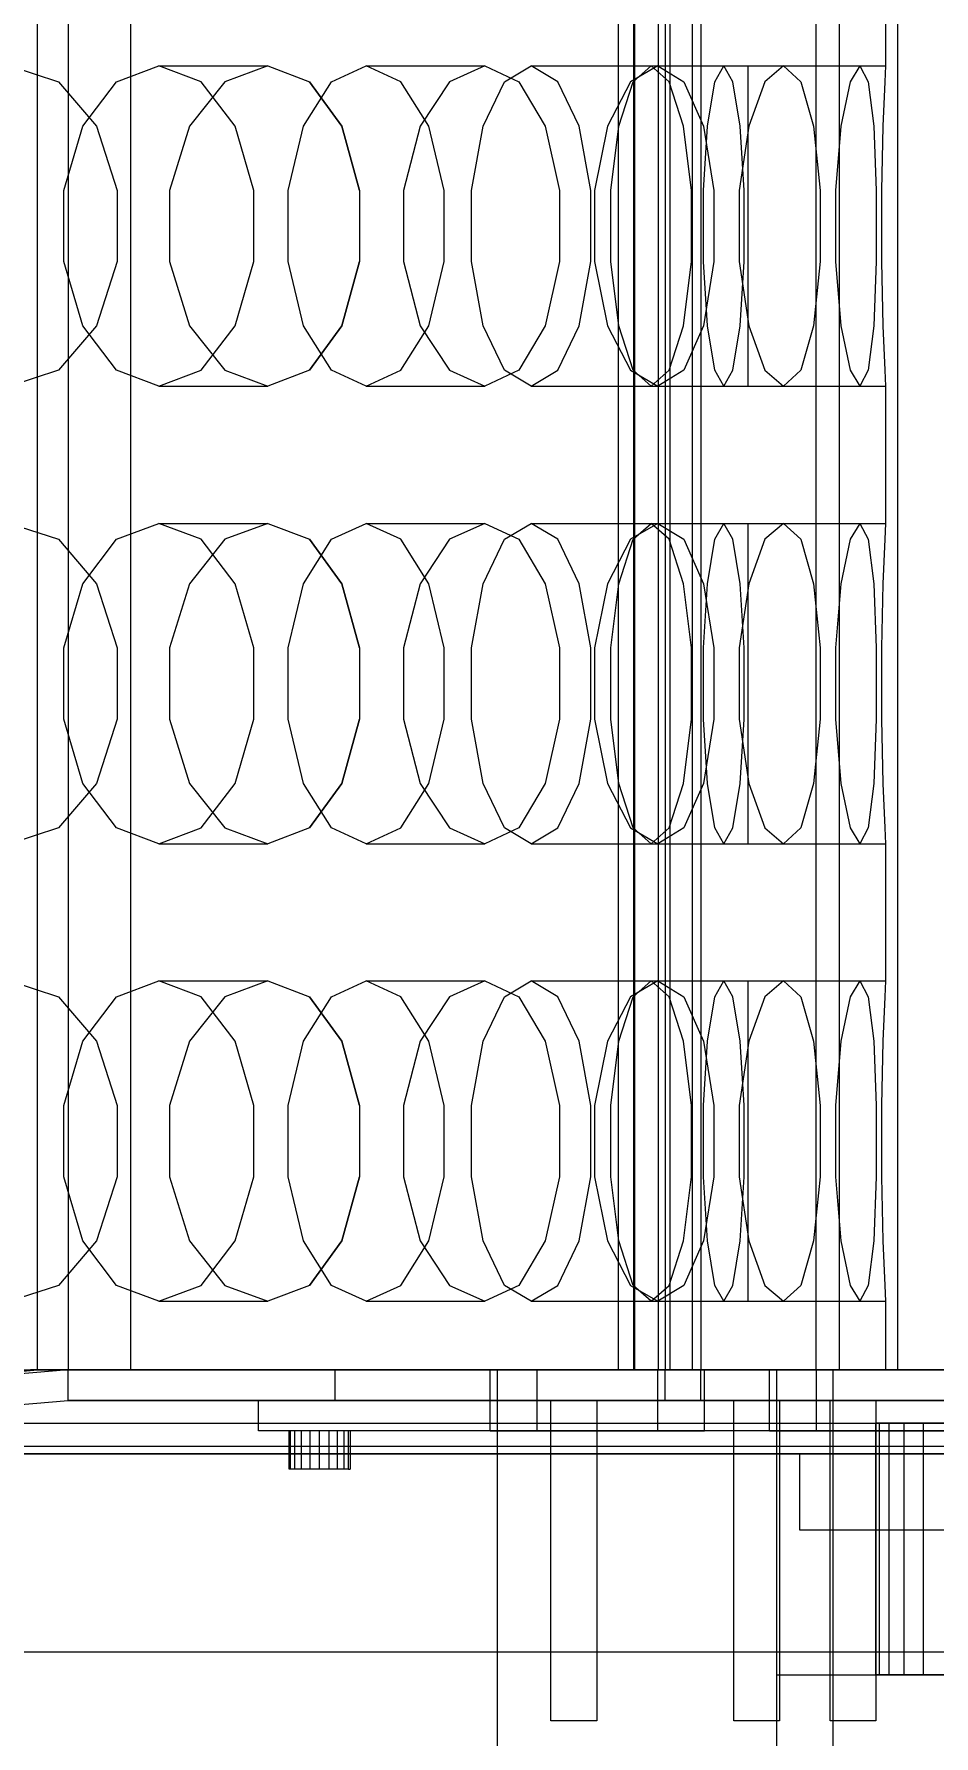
# Model space of a CAD drawing. Header units: millimetres. Extents: x -191664 to 191490, y -197311 to 10263.
# Drawn here: x 1055.5 to 1173.6, y -110438 to -110214.8 of the extents above; entities that cross this region are included whole.
import ezdxf

# ---------------------------------------------------------------- set-up
doc = ezdxf.new("R2010")
doc.units = ezdxf.units.MM
doc.layers.add('DET_briquetadora_superior', color=7, linetype='Continuous', lineweight=0)
doc.layers.add('R15_COTAS_TRANSPORTE_P', color=1, linetype='Continuous', lineweight=0)
doc.dimstyles.new('PLANTA_20', dxfattribs={"dimtxt": 50, "dimasz": 30, "dimexe": 30, "dimexo": 16, "dimgap": 20, "dimtad": 1, "dimtih": 1, "dimtoh": 1, "dimdec": 1, "dimzin": 0, "dimdsep": 46, "dimcen": 0.09, "dimadec": 0, "dimazin": 0, "dimtfac": 1, "dimtdec": 4, "dimtofl": 0, "dimtmove": 0, "dimatfit": 3, "dimfxl": 1, "dimtolj": 1, "dimtzin": 0, "dimarcsym": 0})

# ---------------------------------------------------------------- blocks, each defined once
blk = doc.blocks.new('*D131')
at = {"layer": 'Defpoints', "color": 0, "transparency": 16777216}
for p in [(1100, -183968.15), (1139.8, -184162.66), (1104.62, -184212), (1304.62, -184212), (1304.62, -184212)]:
    blk.add_point(p, dxfattribs=at)
at = {"layer": 'R15_COTAS_TRANSPORTE_P', "color": 0, "lineweight": -2, "transparency": 16777216}
blk.add_arc((1304.62, -184212), 172.05, 140.0034, 169.9966, dxfattribs=at)
at = {"layer": 'R15_COTAS_TRANSPORTE_P', "color": 0, "transparency": 16777216}
for points in [[(1169.28, -184097.88), (1176.35, -184104.95), (1194.03, -184080.2)], [(1140.17, -184182.55), (1130.2, -184181.68), (1132.57, -184212)]]:
    blk.add_solid(points, dxfattribs=at)
blk = doc.blocks.new('*D133')
at = {"layer": 'Defpoints', "color": 0, "transparency": 16777216}
for p in [(439.69, -194147.98), (217.89, -194406.09), (-500, -194490), (-500, -194490), (500, -194490)]:
    blk.add_point(p, dxfattribs=at)
at = {"layer": 'R15_COTAS_TRANSPORTE_P', "color": 0, "lineweight": -2, "transparency": 16777216}
blk.add_arc((-500, -194490), 722.77, 2.37834, 17.62166, dxfattribs=at)
at = {"layer": 'R15_COTAS_TRANSPORTE_P', "color": 0, "transparency": 16777216}
for points in [[(184.12, -194272.81), (193.59, -194269.58), (179.18, -194242.8)], [(227.15, -194459.9), (217.15, -194460.11), (222.77, -194490)]]:
    blk.add_solid(points, dxfattribs=at)

msp = doc.modelspace()

# ---------------------------------------------------------------- linework, layer by layer
at = {"layer": 'DET_briquetadora_superior', "color": 8, "true_color": 0x6f7d84}
for p, q in [((1056, -110390), (1056, -110030)), ((1060, -110030), (1060, -110390)), ((1139, -110390), (1139, -110030)), ((1143, -110030), (1143, -110390)), ((974, -110397), (1056, -110390)), ((1060, -110390), (978, -110397)), ((1056, -110390), (1060, -110390)), ((1056, -110390), (1139, -110390)), ((1290, -110390), (1060, -110390)), ((1060, -110394), (1060, -110390)), ((1060, -110390), (1095, -110390)), ((1143, -110390), (1060, -110390)), ((1095, -110390), (1095, -110394)), ((1095, -110390), (1255, -110390)), ((1139, -110390), (1143, -110390)), ((1207, -110390), (1143, -110390)), ((1143, -110394), (1143, -110390)), ((978, -110401), (1060, -110394)), ((1060, -110394), (1290, -110394)), ((1095, -110394), (1060, -110394)), ((1060, -110394), (1143, -110394)), ((1255, -110394), (1095, -110394)), ((1143, -110394), (1207, -110394)), ((978, -110397), (1372, -110397)), ((948, -110401), (1402, -110401)), ((1372, -110401), (978, -110401)), ((1402, -110427), (948, -110427))]:
    msp.add_line(p, q, dxfattribs=at)
at = {"layer": 'DET_briquetadora_superior', "color": 9, "true_color": 0xb9c3c2}
for p, q in [((1068.25, -110390), (1068.25, -110030)), ((1167.25, -110201), (1167.25, -110219)), ((1052.36, -110219), (1058.73, -110221.08)), ((1066.37, -110221.08), (1071.91, -110219)), ((1071.91, -110219), (1086.19, -110219)), ((1077.46, -110221.08), (1071.91, -110219)), ((1086.19, -110219), (1080.56, -110221.08)), ((1086.19, -110219), (1091.66, -110221.08)), ((1094.55, -110221.08), (1099.11, -110219)), ((1099.11, -110219), (1114.7, -110219)), ((1103.67, -110221.08), (1099.11, -110219)), ((1114.7, -110219), (1110.05, -110221.08)), ((1114.7, -110219), (1119.16, -110221.08)), ((1117.28, -110221.08), (1120.76, -110219)), ((1120.76, -110219), (1137.39, -110219)), ((1124.25, -110221.08), (1120.76, -110219)), ((1137.39, -110219), (1133.81, -110221.08)), ((1134.14, -110221.08), (1136.5, -110219)), ((1136.5, -110219), (1153.88, -110219)), ((1138.86, -110221.08), (1136.5, -110219)), ((1137.39, -110219), (1140.78, -110221.08)), ((1144.86, -110221.08), (1146.05, -110219)), ((1146.05, -110219), (1163.89, -110219)), ((1147.24, -110221.08), (1146.05, -110219)), ((1149.25, -110219), (1167.25, -110219)), ((1149.25, -110221.08), (1149.25, -110219)), ((1153.88, -110219), (1151.42, -110221.08)), ((1153.88, -110219), (1156.14, -110221.08)), ((1163.89, -110219), (1162.6, -110221.08)), ((1163.89, -110219), (1164.98, -110221.08)), ((1167.25, -110219), (1167.14, -110221.08)), ((1058.73, -110221.08), (1063.73, -110226.91)), ((1061.92, -110226.91), (1066.37, -110221.08)), ((1080.56, -110221.08), (1075.93, -110226.91)), ((1081.91, -110226.91), (1077.46, -110221.08)), ((1090.9, -110226.91), (1094.55, -110221.08)), ((1091.66, -110221.08), (1095.92, -110226.91)), ((1095.91, -110226.91), (1091.66, -110221.08)), ((1107.32, -110226.91), (1103.67, -110221.08)), ((1110.05, -110221.08), (1106.19, -110226.91)), ((1114.48, -110226.91), (1117.28, -110221.08)), ((1119.16, -110221.08), (1122.61, -110226.91)), ((1127.04, -110226.91), (1124.25, -110221.08)), ((1133.81, -110221.08), (1130.79, -110226.91)), ((1132.25, -110226.91), (1134.14, -110221.08)), ((1140.75, -110226.91), (1138.86, -110221.08)), ((1140.78, -110221.08), (1143.36, -110226.91)), ((1143.91, -110226.91), (1144.86, -110221.08)), ((1148.19, -110226.91), (1147.24, -110221.08)), ((1149.25, -110226.91), (1149.25, -110221.08)), ((1151.42, -110221.08), (1149.3, -110226.91)), ((1156.14, -110221.08), (1157.8, -110226.91)), ((1162.6, -110221.08), (1161.41, -110226.91)), ((1164.98, -110221.08), (1165.7, -110226.91)), ((1167.14, -110221.08), (1166.91, -110226.91)), ((1059.45, -110235.33), (1061.92, -110226.91)), ((1063.73, -110226.91), (1066.46, -110235.33)), ((1075.93, -110226.91), (1073.31, -110235.33)), ((1084.38, -110235.33), (1081.91, -110226.91)), ((1088.87, -110235.33), (1090.9, -110226.91)), ((1098.23, -110235.33), (1095.91, -110226.91)), ((1095.92, -110226.91), (1098.23, -110235.33)), ((1106.19, -110226.91), (1104, -110235.33)), ((1109.35, -110235.33), (1107.32, -110226.91)), ((1112.93, -110235.33), (1114.48, -110226.91)), ((1122.61, -110226.91), (1124.47, -110235.33)), ((1128.6, -110235.33), (1127.04, -110226.91)), ((1130.79, -110226.91), (1129.06, -110235.33)), ((1131.2, -110235.33), (1132.25, -110226.91)), ((1141.8, -110235.33), (1140.75, -110226.91)), ((1143.36, -110226.91), (1144.73, -110235.33)), ((1143.38, -110235.33), (1143.91, -110226.91)), ((1149.3, -110226.91), (1148.07, -110235.33)), ((1148.72, -110235.33), (1148.19, -110226.91)), ((1149.25, -110235.33), (1149.25, -110226.91)), ((1157.8, -110226.91), (1158.67, -110235.33)), ((1161.41, -110226.91), (1160.69, -110235.33)), ((1165.7, -110226.91), (1166.04, -110235.33)), ((1166.91, -110226.91), (1166.72, -110235.33)), ((1059.45, -110244.67), (1059.45, -110235.33)), ((1066.46, -110235.33), (1066.46, -110244.67)), ((1073.31, -110235.33), (1073.31, -110244.67)), ((1084.38, -110244.67), (1084.38, -110235.33)), ((1088.87, -110244.67), (1088.87, -110235.33)), ((1098.23, -110235.33), (1098.23, -110244.67)), ((1104, -110235.33), (1104, -110244.67)), ((1109.35, -110244.67), (1109.35, -110235.33)), ((1112.93, -110244.67), (1112.93, -110235.33)), ((1124.47, -110235.33), (1124.47, -110244.67)), ((1128.6, -110244.67), (1128.6, -110235.33)), ((1129.06, -110235.33), (1129.06, -110244.67)), ((1131.2, -110244.67), (1131.2, -110235.33)), ((1141.8, -110244.67), (1141.8, -110235.33)), ((1143.38, -110244.67), (1143.38, -110235.33)), ((1144.73, -110235.33), (1144.73, -110244.67)), ((1148.07, -110235.33), (1148.07, -110244.67)), ((1148.72, -110244.67), (1148.72, -110235.33)), ((1149.25, -110244.67), (1149.25, -110235.33)), ((1158.67, -110235.33), (1158.67, -110244.67)), ((1160.69, -110235.33), (1160.69, -110244.67)), ((1166.04, -110235.33), (1166.04, -110244.67)), ((1166.72, -110235.33), (1166.72, -110244.67)), ((1061.92, -110253.09), (1059.45, -110244.67)), ((1066.46, -110244.67), (1063.73, -110253.09)), ((1073.31, -110244.67), (1075.93, -110253.09)), ((1081.91, -110253.09), (1084.38, -110244.67)), ((1090.9, -110253.09), (1088.87, -110244.67)), ((1095.91, -110253.09), (1098.23, -110244.67)), ((1098.23, -110244.67), (1095.92, -110253.09)), ((1104, -110244.67), (1106.19, -110253.09)), ((1107.32, -110253.09), (1109.35, -110244.67)), ((1114.48, -110253.09), (1112.93, -110244.67)), ((1124.47, -110244.67), (1122.61, -110253.09)), ((1127.04, -110253.09), (1128.6, -110244.67)), ((1129.06, -110244.67), (1130.79, -110253.09)), ((1132.25, -110253.09), (1131.2, -110244.67)), ((1140.75, -110253.09), (1141.8, -110244.67)), ((1144.73, -110244.67), (1143.36, -110253.09)), ((1143.91, -110253.09), (1143.38, -110244.67)), ((1148.07, -110244.67), (1149.3, -110253.09)), ((1148.19, -110253.09), (1148.72, -110244.67)), ((1149.25, -110253.09), (1149.25, -110244.67)), ((1158.67, -110244.67), (1157.8, -110253.09)), ((1160.69, -110244.67), (1161.41, -110253.09)), ((1166.04, -110244.67), (1165.7, -110253.09)), ((1166.72, -110244.67), (1166.91, -110253.09)), ((1063.73, -110253.09), (1058.73, -110258.92)), ((1066.37, -110258.92), (1061.92, -110253.09)), ((1075.93, -110253.09), (1080.56, -110258.92)), ((1077.46, -110258.92), (1081.91, -110253.09)), ((1094.55, -110258.92), (1090.9, -110253.09)), ((1095.92, -110253.09), (1091.66, -110258.92)), ((1091.66, -110258.92), (1095.91, -110253.09)), ((1103.67, -110258.92), (1107.32, -110253.09)), ((1106.19, -110253.09), (1110.05, -110258.92)), ((1117.28, -110258.92), (1114.48, -110253.09)), ((1122.61, -110253.09), (1119.16, -110258.92)), ((1124.25, -110258.92), (1127.04, -110253.09)), ((1130.79, -110253.09), (1133.81, -110258.92)), ((1134.14, -110258.92), (1132.25, -110253.09)), ((1138.86, -110258.92), (1140.75, -110253.09)), ((1143.36, -110253.09), (1140.78, -110258.92)), ((1144.86, -110258.92), (1143.91, -110253.09)), ((1147.24, -110258.92), (1148.19, -110253.09)), ((1149.25, -110258.92), (1149.25, -110253.09)), ((1149.3, -110253.09), (1151.42, -110258.92)), ((1157.8, -110253.09), (1156.14, -110258.92)), ((1161.41, -110253.09), (1162.6, -110258.92)), ((1165.7, -110253.09), (1164.98, -110258.92)), ((1166.91, -110253.09), (1167.14, -110258.92)), ((1058.73, -110258.92), (1052.36, -110261)), ((1071.91, -110261), (1066.37, -110258.92)), ((1071.91, -110261), (1077.46, -110258.92)), ((1080.56, -110258.92), (1086.19, -110261)), ((1091.66, -110258.92), (1086.19, -110261)), ((1099.11, -110261), (1094.55, -110258.92)), ((1099.11, -110261), (1103.67, -110258.92)), ((1110.05, -110258.92), (1114.7, -110261)), ((1119.16, -110258.92), (1114.7, -110261)), ((1120.76, -110261), (1117.28, -110258.92)), ((1120.76, -110261), (1124.25, -110258.92)), ((1133.81, -110258.92), (1137.39, -110261)), ((1136.5, -110261), (1134.14, -110258.92)), ((1136.5, -110261), (1138.86, -110258.92)), ((1140.78, -110258.92), (1137.39, -110261)), ((1146.05, -110261), (1144.86, -110258.92)), ((1146.05, -110261), (1147.24, -110258.92)), ((1149.25, -110261), (1149.25, -110258.92)), ((1151.42, -110258.92), (1153.88, -110261)), ((1156.14, -110258.92), (1153.88, -110261)), ((1162.6, -110258.92), (1163.89, -110261)), ((1164.98, -110258.92), (1163.89, -110261)), ((1167.14, -110258.92), (1167.25, -110261)), ((1071.91, -110261), (1086.19, -110261)), ((1099.11, -110261), (1114.7, -110261)), ((1120.76, -110261), (1137.39, -110261)), ((1136.5, -110261), (1153.88, -110261)), ((1146.05, -110261), (1163.89, -110261)), ((1149.25, -110261), (1167.25, -110261)), ((1167.25, -110261), (1167.25, -110279)), ((1052.36, -110279), (1058.73, -110281.08)), ((1066.37, -110281.08), (1071.91, -110279)), ((1071.91, -110279), (1086.19, -110279)), ((1077.46, -110281.08), (1071.91, -110279)), ((1086.19, -110279), (1080.56, -110281.08)), ((1086.19, -110279), (1091.66, -110281.08)), ((1094.55, -110281.08), (1099.11, -110279)), ((1099.11, -110279), (1114.7, -110279)), ((1103.67, -110281.08), (1099.11, -110279)), ((1114.7, -110279), (1110.05, -110281.08)), ((1114.7, -110279), (1119.16, -110281.08)), ((1117.28, -110281.08), (1120.76, -110279)), ((1120.76, -110279), (1137.39, -110279)), ((1124.25, -110281.08), (1120.76, -110279)), ((1137.39, -110279), (1133.81, -110281.08)), ((1134.14, -110281.08), (1136.5, -110279)), ((1136.5, -110279), (1153.88, -110279)), ((1138.86, -110281.08), (1136.5, -110279)), ((1137.39, -110279), (1140.78, -110281.08)), ((1144.86, -110281.08), (1146.05, -110279)), ((1146.05, -110279), (1163.89, -110279)), ((1147.24, -110281.08), (1146.05, -110279)), ((1149.25, -110279), (1167.25, -110279)), ((1149.25, -110281.08), (1149.25, -110279)), ((1153.88, -110279), (1151.42, -110281.08)), ((1153.88, -110279), (1156.14, -110281.08)), ((1163.89, -110279), (1162.6, -110281.08)), ((1163.89, -110279), (1164.98, -110281.08)), ((1167.25, -110279), (1167.14, -110281.08)), ((1058.73, -110281.08), (1063.73, -110286.91)), ((1061.92, -110286.91), (1066.37, -110281.08)), ((1080.56, -110281.08), (1075.93, -110286.91)), ((1081.91, -110286.91), (1077.46, -110281.08)), ((1090.9, -110286.91), (1094.55, -110281.08)), ((1091.66, -110281.08), (1095.92, -110286.91)), ((1095.91, -110286.91), (1091.66, -110281.08)), ((1107.32, -110286.91), (1103.67, -110281.08)), ((1110.05, -110281.08), (1106.19, -110286.91)), ((1114.48, -110286.91), (1117.28, -110281.08)), ((1119.16, -110281.08), (1122.61, -110286.91)), ((1127.04, -110286.91), (1124.25, -110281.08)), ((1133.81, -110281.08), (1130.79, -110286.91)), ((1132.25, -110286.91), (1134.14, -110281.08)), ((1140.75, -110286.91), (1138.86, -110281.08)), ((1140.78, -110281.08), (1143.36, -110286.91)), ((1143.91, -110286.91), (1144.86, -110281.08)), ((1148.19, -110286.91), (1147.24, -110281.08)), ((1149.25, -110286.91), (1149.25, -110281.08)), ((1151.42, -110281.08), (1149.3, -110286.91)), ((1156.14, -110281.08), (1157.8, -110286.91)), ((1162.6, -110281.08), (1161.41, -110286.91)), ((1164.98, -110281.08), (1165.7, -110286.91)), ((1167.14, -110281.08), (1166.91, -110286.91)), ((1059.45, -110295.33), (1061.92, -110286.91)), ((1063.73, -110286.91), (1066.46, -110295.33)), ((1075.93, -110286.91), (1073.31, -110295.33)), ((1084.38, -110295.33), (1081.91, -110286.91)), ((1088.87, -110295.33), (1090.9, -110286.91)), ((1098.23, -110295.33), (1095.91, -110286.91)), ((1095.92, -110286.91), (1098.23, -110295.33)), ((1106.19, -110286.91), (1104, -110295.33)), ((1109.35, -110295.33), (1107.32, -110286.91)), ((1112.93, -110295.33), (1114.48, -110286.91)), ((1122.61, -110286.91), (1124.47, -110295.33)), ((1128.6, -110295.33), (1127.04, -110286.91)), ((1130.79, -110286.91), (1129.06, -110295.33)), ((1131.2, -110295.33), (1132.25, -110286.91)), ((1141.8, -110295.33), (1140.75, -110286.91)), ((1143.36, -110286.91), (1144.73, -110295.33)), ((1143.38, -110295.33), (1143.91, -110286.91)), ((1149.3, -110286.91), (1148.07, -110295.33)), ((1148.72, -110295.33), (1148.19, -110286.91)), ((1149.25, -110295.33), (1149.25, -110286.91)), ((1157.8, -110286.91), (1158.67, -110295.33)), ((1161.41, -110286.91), (1160.69, -110295.33)), ((1165.7, -110286.91), (1166.04, -110295.33)), ((1166.91, -110286.91), (1166.72, -110295.33)), ((1059.45, -110304.67), (1059.45, -110295.33)), ((1066.46, -110295.33), (1066.46, -110304.67)), ((1073.31, -110295.33), (1073.31, -110304.67)), ((1084.38, -110304.67), (1084.38, -110295.33)), ((1088.87, -110304.67), (1088.87, -110295.33)), ((1098.23, -110295.33), (1098.23, -110304.67)), ((1104, -110295.33), (1104, -110304.67)), ((1109.35, -110304.67), (1109.35, -110295.33)), ((1112.93, -110304.67), (1112.93, -110295.33)), ((1124.47, -110295.33), (1124.47, -110304.67)), ((1128.6, -110304.67), (1128.6, -110295.33)), ((1129.06, -110295.33), (1129.06, -110304.67)), ((1131.2, -110304.67), (1131.2, -110295.33)), ((1141.8, -110304.67), (1141.8, -110295.33)), ((1143.38, -110304.67), (1143.38, -110295.33)), ((1144.73, -110295.33), (1144.73, -110304.67)), ((1148.07, -110295.33), (1148.07, -110304.67)), ((1148.72, -110304.67), (1148.72, -110295.33)), ((1149.25, -110304.67), (1149.25, -110295.33)), ((1158.67, -110295.33), (1158.67, -110304.67)), ((1160.69, -110295.33), (1160.69, -110304.67)), ((1166.04, -110295.33), (1166.04, -110304.67)), ((1166.72, -110295.33), (1166.72, -110304.67)), ((1061.92, -110313.09), (1059.45, -110304.67)), ((1066.46, -110304.67), (1063.73, -110313.09)), ((1073.31, -110304.67), (1075.93, -110313.09)), ((1081.91, -110313.09), (1084.38, -110304.67)), ((1090.9, -110313.09), (1088.87, -110304.67)), ((1095.91, -110313.09), (1098.23, -110304.67)), ((1098.23, -110304.67), (1095.92, -110313.09)), ((1104, -110304.67), (1106.19, -110313.09)), ((1107.32, -110313.09), (1109.35, -110304.67)), ((1114.48, -110313.09), (1112.93, -110304.67)), ((1124.47, -110304.67), (1122.61, -110313.09)), ((1127.04, -110313.09), (1128.6, -110304.67)), ((1129.06, -110304.67), (1130.79, -110313.09)), ((1132.25, -110313.09), (1131.2, -110304.67)), ((1140.75, -110313.09), (1141.8, -110304.67)), ((1144.73, -110304.67), (1143.36, -110313.09)), ((1143.91, -110313.09), (1143.38, -110304.67)), ((1148.07, -110304.67), (1149.3, -110313.09)), ((1148.19, -110313.09), (1148.72, -110304.67)), ((1149.25, -110313.09), (1149.25, -110304.67)), ((1158.67, -110304.67), (1157.8, -110313.09)), ((1160.69, -110304.67), (1161.41, -110313.09)), ((1166.04, -110304.67), (1165.7, -110313.09)), ((1166.72, -110304.67), (1166.91, -110313.09)), ((1063.73, -110313.09), (1058.73, -110318.92)), ((1066.37, -110318.92), (1061.92, -110313.09)), ((1075.93, -110313.09), (1080.56, -110318.92)), ((1077.46, -110318.92), (1081.91, -110313.09)), ((1094.55, -110318.92), (1090.9, -110313.09)), ((1095.92, -110313.09), (1091.66, -110318.92)), ((1091.66, -110318.92), (1095.91, -110313.09)), ((1103.67, -110318.92), (1107.32, -110313.09)), ((1106.19, -110313.09), (1110.05, -110318.92)), ((1117.28, -110318.92), (1114.48, -110313.09)), ((1122.61, -110313.09), (1119.16, -110318.92)), ((1124.25, -110318.92), (1127.04, -110313.09)), ((1130.79, -110313.09), (1133.81, -110318.92)), ((1134.14, -110318.92), (1132.25, -110313.09)), ((1138.86, -110318.92), (1140.75, -110313.09)), ((1143.36, -110313.09), (1140.78, -110318.92)), ((1144.86, -110318.92), (1143.91, -110313.09)), ((1147.24, -110318.92), (1148.19, -110313.09)), ((1149.25, -110318.92), (1149.25, -110313.09)), ((1149.3, -110313.09), (1151.42, -110318.92)), ((1157.8, -110313.09), (1156.14, -110318.92)), ((1161.41, -110313.09), (1162.6, -110318.92)), ((1165.7, -110313.09), (1164.98, -110318.92)), ((1166.91, -110313.09), (1167.14, -110318.92)), ((1058.73, -110318.92), (1052.36, -110321)), ((1071.91, -110321), (1066.37, -110318.92)), ((1071.91, -110321), (1077.46, -110318.92)), ((1080.56, -110318.92), (1086.19, -110321)), ((1091.66, -110318.92), (1086.19, -110321)), ((1099.11, -110321), (1094.55, -110318.92)), ((1099.11, -110321), (1103.67, -110318.92)), ((1110.05, -110318.92), (1114.7, -110321)), ((1119.16, -110318.92), (1114.7, -110321)), ((1120.76, -110321), (1117.28, -110318.92)), ((1120.76, -110321), (1124.25, -110318.92)), ((1133.81, -110318.92), (1137.39, -110321)), ((1136.5, -110321), (1134.14, -110318.92)), ((1136.5, -110321), (1138.86, -110318.92)), ((1140.78, -110318.92), (1137.39, -110321)), ((1146.05, -110321), (1144.86, -110318.92)), ((1146.05, -110321), (1147.24, -110318.92)), ((1149.25, -110321), (1149.25, -110318.92)), ((1151.42, -110318.92), (1153.88, -110321)), ((1156.14, -110318.92), (1153.88, -110321)), ((1162.6, -110318.92), (1163.89, -110321)), ((1164.98, -110318.92), (1163.89, -110321)), ((1167.14, -110318.92), (1167.25, -110321)), ((1071.91, -110321), (1086.19, -110321)), ((1099.11, -110321), (1114.7, -110321)), ((1120.76, -110321), (1137.39, -110321)), ((1136.5, -110321), (1153.88, -110321)), ((1146.05, -110321), (1163.89, -110321)), ((1149.25, -110321), (1167.25, -110321)), ((1167.25, -110321), (1167.25, -110339)), ((1052.36, -110339), (1058.73, -110341.08)), ((1066.37, -110341.08), (1071.91, -110339)), ((1071.91, -110339), (1086.19, -110339)), ((1077.46, -110341.08), (1071.91, -110339)), ((1086.19, -110339), (1080.56, -110341.08)), ((1086.19, -110339), (1091.66, -110341.08)), ((1094.55, -110341.08), (1099.11, -110339)), ((1099.11, -110339), (1114.7, -110339)), ((1103.67, -110341.08), (1099.11, -110339)), ((1114.7, -110339), (1110.05, -110341.08)), ((1114.7, -110339), (1119.16, -110341.08)), ((1117.28, -110341.08), (1120.76, -110339)), ((1120.76, -110339), (1137.39, -110339)), ((1124.25, -110341.08), (1120.76, -110339)), ((1137.39, -110339), (1133.81, -110341.08)), ((1134.14, -110341.08), (1136.5, -110339)), ((1136.5, -110339), (1153.88, -110339)), ((1138.86, -110341.08), (1136.5, -110339)), ((1137.39, -110339), (1140.78, -110341.08)), ((1144.86, -110341.08), (1146.05, -110339)), ((1146.05, -110339), (1163.89, -110339)), ((1147.24, -110341.08), (1146.05, -110339)), ((1149.25, -110339), (1167.25, -110339)), ((1149.25, -110341.08), (1149.25, -110339)), ((1153.88, -110339), (1151.42, -110341.08)), ((1153.88, -110339), (1156.14, -110341.08)), ((1163.89, -110339), (1162.6, -110341.08)), ((1163.89, -110339), (1164.98, -110341.08)), ((1167.25, -110339), (1167.14, -110341.08)), ((1058.73, -110341.08), (1063.73, -110346.91)), ((1061.92, -110346.91), (1066.37, -110341.08)), ((1080.56, -110341.08), (1075.93, -110346.91)), ((1081.91, -110346.91), (1077.46, -110341.08)), ((1090.9, -110346.91), (1094.55, -110341.08)), ((1091.66, -110341.08), (1095.92, -110346.91)), ((1095.91, -110346.91), (1091.66, -110341.08)), ((1107.32, -110346.91), (1103.67, -110341.08)), ((1110.05, -110341.08), (1106.19, -110346.91)), ((1114.48, -110346.91), (1117.28, -110341.08)), ((1119.16, -110341.08), (1122.61, -110346.91)), ((1127.04, -110346.91), (1124.25, -110341.08)), ((1133.81, -110341.08), (1130.79, -110346.91)), ((1132.25, -110346.91), (1134.14, -110341.08)), ((1140.75, -110346.91), (1138.86, -110341.08)), ((1140.78, -110341.08), (1143.36, -110346.91)), ((1143.91, -110346.91), (1144.86, -110341.08)), ((1148.19, -110346.91), (1147.24, -110341.08)), ((1149.25, -110346.91), (1149.25, -110341.08)), ((1151.42, -110341.08), (1149.3, -110346.91)), ((1156.14, -110341.08), (1157.8, -110346.91)), ((1162.6, -110341.08), (1161.41, -110346.91)), ((1164.98, -110341.08), (1165.7, -110346.91)), ((1167.14, -110341.08), (1166.91, -110346.91)), ((1059.45, -110355.33), (1061.92, -110346.91)), ((1063.73, -110346.91), (1066.46, -110355.33)), ((1075.93, -110346.91), (1073.31, -110355.33)), ((1084.38, -110355.33), (1081.91, -110346.91)), ((1088.87, -110355.33), (1090.9, -110346.91)), ((1098.23, -110355.33), (1095.91, -110346.91)), ((1095.92, -110346.91), (1098.23, -110355.33)), ((1106.19, -110346.91), (1104, -110355.33)), ((1109.35, -110355.33), (1107.32, -110346.91)), ((1112.93, -110355.33), (1114.48, -110346.91)), ((1122.61, -110346.91), (1124.47, -110355.33)), ((1128.6, -110355.33), (1127.04, -110346.91)), ((1130.79, -110346.91), (1129.06, -110355.33)), ((1131.2, -110355.33), (1132.25, -110346.91)), ((1141.8, -110355.33), (1140.75, -110346.91)), ((1143.36, -110346.91), (1144.73, -110355.33)), ((1143.38, -110355.33), (1143.91, -110346.91)), ((1149.3, -110346.91), (1148.07, -110355.33)), ((1148.72, -110355.33), (1148.19, -110346.91)), ((1149.25, -110355.33), (1149.25, -110346.91)), ((1157.8, -110346.91), (1158.67, -110355.33)), ((1161.41, -110346.91), (1160.69, -110355.33)), ((1165.7, -110346.91), (1166.04, -110355.33)), ((1166.91, -110346.91), (1166.72, -110355.33)), ((1059.45, -110364.67), (1059.45, -110355.33)), ((1066.46, -110355.33), (1066.46, -110364.67)), ((1073.31, -110355.33), (1073.31, -110364.67)), ((1084.38, -110364.67), (1084.38, -110355.33)), ((1088.87, -110364.67), (1088.87, -110355.33)), ((1098.23, -110355.33), (1098.23, -110364.67)), ((1104, -110355.33), (1104, -110364.67)), ((1109.35, -110364.67), (1109.35, -110355.33)), ((1112.93, -110364.67), (1112.93, -110355.33)), ((1124.47, -110355.33), (1124.47, -110364.67)), ((1128.6, -110364.67), (1128.6, -110355.33)), ((1129.06, -110355.33), (1129.06, -110364.67)), ((1131.2, -110364.67), (1131.2, -110355.33)), ((1141.8, -110364.67), (1141.8, -110355.33)), ((1143.38, -110364.67), (1143.38, -110355.33)), ((1144.73, -110355.33), (1144.73, -110364.67)), ((1148.07, -110355.33), (1148.07, -110364.67)), ((1148.72, -110364.67), (1148.72, -110355.33)), ((1149.25, -110364.67), (1149.25, -110355.33)), ((1158.67, -110355.33), (1158.67, -110364.67)), ((1160.69, -110355.33), (1160.69, -110364.67)), ((1166.04, -110355.33), (1166.04, -110364.67)), ((1166.72, -110355.33), (1166.72, -110364.67)), ((1061.92, -110373.09), (1059.45, -110364.67)), ((1066.46, -110364.67), (1063.73, -110373.09)), ((1073.31, -110364.67), (1075.93, -110373.09)), ((1081.91, -110373.09), (1084.38, -110364.67)), ((1090.9, -110373.09), (1088.87, -110364.67)), ((1095.91, -110373.09), (1098.23, -110364.67)), ((1098.23, -110364.67), (1095.92, -110373.09)), ((1104, -110364.67), (1106.19, -110373.09)), ((1107.32, -110373.09), (1109.35, -110364.67)), ((1114.48, -110373.09), (1112.93, -110364.67)), ((1124.47, -110364.67), (1122.61, -110373.09)), ((1127.04, -110373.09), (1128.6, -110364.67)), ((1129.06, -110364.67), (1130.79, -110373.09)), ((1132.25, -110373.09), (1131.2, -110364.67)), ((1140.75, -110373.09), (1141.8, -110364.67)), ((1144.73, -110364.67), (1143.36, -110373.09)), ((1143.91, -110373.09), (1143.38, -110364.67)), ((1148.07, -110364.67), (1149.3, -110373.09)), ((1148.19, -110373.09), (1148.72, -110364.67)), ((1149.25, -110373.09), (1149.25, -110364.67)), ((1158.67, -110364.67), (1157.8, -110373.09)), ((1160.69, -110364.67), (1161.41, -110373.09)), ((1166.04, -110364.67), (1165.7, -110373.09)), ((1166.72, -110364.67), (1166.91, -110373.09)), ((1063.73, -110373.09), (1058.73, -110378.92)), ((1066.37, -110378.92), (1061.92, -110373.09)), ((1075.93, -110373.09), (1080.56, -110378.92)), ((1077.46, -110378.92), (1081.91, -110373.09)), ((1094.55, -110378.92), (1090.9, -110373.09)), ((1095.92, -110373.09), (1091.66, -110378.92)), ((1091.66, -110378.92), (1095.91, -110373.09)), ((1103.67, -110378.92), (1107.32, -110373.09)), ((1106.19, -110373.09), (1110.05, -110378.92)), ((1117.28, -110378.92), (1114.48, -110373.09)), ((1122.61, -110373.09), (1119.16, -110378.92)), ((1124.25, -110378.92), (1127.04, -110373.09)), ((1130.79, -110373.09), (1133.81, -110378.92)), ((1134.14, -110378.92), (1132.25, -110373.09)), ((1138.86, -110378.92), (1140.75, -110373.09)), ((1143.36, -110373.09), (1140.78, -110378.92)), ((1144.86, -110378.92), (1143.91, -110373.09)), ((1147.24, -110378.92), (1148.19, -110373.09)), ((1149.25, -110378.92), (1149.25, -110373.09)), ((1149.3, -110373.09), (1151.42, -110378.92)), ((1157.8, -110373.09), (1156.14, -110378.92)), ((1161.41, -110373.09), (1162.6, -110378.92)), ((1165.7, -110373.09), (1164.98, -110378.92)), ((1166.91, -110373.09), (1167.14, -110378.92)), ((1058.73, -110378.92), (1052.36, -110381)), ((1071.91, -110381), (1066.37, -110378.92)), ((1071.91, -110381), (1077.46, -110378.92)), ((1080.56, -110378.92), (1086.19, -110381)), ((1091.66, -110378.92), (1086.19, -110381)), ((1099.11, -110381), (1094.55, -110378.92)), ((1099.11, -110381), (1103.67, -110378.92)), ((1110.05, -110378.92), (1114.7, -110381)), ((1119.16, -110378.92), (1114.7, -110381)), ((1120.76, -110381), (1117.28, -110378.92)), ((1120.76, -110381), (1124.25, -110378.92)), ((1133.81, -110378.92), (1137.39, -110381)), ((1136.5, -110381), (1134.14, -110378.92)), ((1136.5, -110381), (1138.86, -110378.92)), ((1140.78, -110378.92), (1137.39, -110381)), ((1146.05, -110381), (1144.86, -110378.92)), ((1146.05, -110381), (1147.24, -110378.92)), ((1149.25, -110381), (1149.25, -110378.92)), ((1151.42, -110378.92), (1153.88, -110381)), ((1156.14, -110378.92), (1153.88, -110381)), ((1162.6, -110378.92), (1163.89, -110381)), ((1164.98, -110378.92), (1163.89, -110381)), ((1167.14, -110378.92), (1167.25, -110381)), ((1071.91, -110381), (1086.19, -110381)), ((1099.11, -110381), (1114.7, -110381)), ((1120.76, -110381), (1137.39, -110381)), ((1136.5, -110381), (1153.88, -110381)), ((1146.05, -110381), (1163.89, -110381)), ((1149.25, -110381), (1167.25, -110381)), ((1167.25, -110381), (1167.25, -110390)), ((1045.25, -110390), (1059.3, -110390)), ((1064.82, -110390), (1055.07, -110390)), ((1059.3, -110390), (1072.62, -110390)), ((1068.25, -110390), (1064.82, -110390)), ((1072.62, -110390), (1085.18, -110390)), ((1085.18, -110390), (1096.94, -110390)), ((1096.94, -110390), (1107.88, -110390)), ((1107.88, -110390), (1117.96, -110390)), ((1117.96, -110390), (1127.16, -110390)), ((1127.16, -110390), (1135.46, -110390)), ((1135.46, -110390), (1142.83, -110390)), ((1142.83, -110390), (1149.26, -110390)), ((1149.26, -110390), (1154.73, -110390)), ((1154.73, -110390), (1159.22, -110390)), ((1159.22, -110390), (1162.73, -110390)), ((1162.73, -110390), (1165.24, -110390)), ((1165.24, -110390), (1166.75, -110390)), ((1166.75, -110390), (1167.25, -110390))]:
    msp.add_line(p, q, dxfattribs=at)
at = {"layer": 'DET_briquetadora_superior', "color": 254, "true_color": 0xd5dbd6}
for p, q in [((1132.23, -110390), (1132.23, -110030)), ((1138.36, -110030), (1138.36, -110390)), ((1168.87, -110390), (1168.87, -110030)), ((1168.87, -110390), (1132.23, -110390)), ((1138.36, -110390), (1132.23, -110390)), ((1138.36, -110390), (1175, -110390)), ((1373.49, -110390), (1168.87, -110390)), ((1175, -110390), (1168.87, -110390))]:
    msp.add_line(p, q, dxfattribs=at)
at = {"layer": 'DET_briquetadora_superior', "color": 250, "true_color": 0x30373b}
for p, q in [((1134.21, -110390), (1134.21, -110030)), ((1141.87, -110030), (1141.87, -110390)), ((1161.21, -110390), (1161.21, -110030)), ((1161.21, -110390), (1134.21, -110390)), ((1141.87, -110390), (1134.21, -110390)), ((1141.87, -110390), (1168.87, -110390)), ((1356.18, -110390), (1161.21, -110390)), ((1168.87, -110390), (1161.21, -110390)), ((1168.87, -110390), (1363.85, -110390))]:
    msp.add_line(p, q, dxfattribs=at)
at = {"layer": 'DET_briquetadora_superior', "color": 252, "true_color": 0x77858c}
for p, q in [((1134.36, -110390), (1134.36, -110030)), ((1137.42, -110030), (1137.42, -110390)), ((1158.15, -110390), (1158.15, -110030)), ((1158.15, -110390), (1134.36, -110390)), ((1137.42, -110390), (1134.36, -110390)), ((1137.42, -110390), (1161.21, -110390)), ((1348.62, -110390), (1158.15, -110390)), ((1161.21, -110390), (1158.15, -110390)), ((1161.21, -110390), (1351.69, -110390))]:
    msp.add_line(p, q, dxfattribs=at)
at = {"layer": 'DET_briquetadora_superior', "color": 8, "true_color": 0x64747c}
for p, q in [((1137.36, -110390), (1115.37, -110390)), ((1115.37, -110390), (1121.5, -110390)), ((1115.37, -110398), (1115.37, -110390)), ((1121.5, -110390), (1143.49, -110390)), ((1121.5, -110390), (1121.5, -110398)), ((1143.49, -110390), (1137.36, -110390)), ((1137.36, -110398), (1137.36, -110390)), ((1143.49, -110398), (1143.49, -110390)), ((1337.35, -110390), (1152.02, -110390)), ((1152.02, -110390), (1158.15, -110390)), ((1152.02, -110398), (1152.02, -110390)), ((1158.15, -110390), (1343.48, -110390)), ((1158.15, -110390), (1158.15, -110398)), ((1115.37, -110398), (1137.36, -110398)), ((1121.5, -110398), (1115.37, -110398)), ((1143.49, -110398), (1121.5, -110398)), ((1137.36, -110398), (1143.49, -110398)), ((1152.02, -110398), (1337.35, -110398)), ((1158.15, -110398), (1152.02, -110398)), ((1343.48, -110398), (1158.15, -110398))]:
    msp.add_line(p, q, dxfattribs=at)
at = {"layer": 'DET_briquetadora_superior', "color": 8, "true_color": 0x6d7b83}
for p, q in [((1116.36, -110440), (1116.36, -110390)), ((1116.36, -110390), (1160.36, -110390)), ((1116.36, -110394), (1116.36, -110390)), ((1153, -110440), (1153, -110390)), ((1153, -110390), (1197, -110390)), ((1153, -110394), (1153, -110390)), ((1160.36, -110390), (1160.36, -110440)), ((1160.36, -110390), (1160.36, -110394)), ((1160.36, -110394), (1116.36, -110394)), ((1123.36, -110436), (1123.36, -110394)), ((1123.36, -110394), (1129.36, -110394)), ((1129.36, -110394), (1129.36, -110436)), ((1147.36, -110436), (1147.36, -110394)), ((1147.36, -110394), (1153.36, -110394)), ((1197, -110394), (1153, -110394)), ((1153.36, -110394), (1153.36, -110436)), ((1160, -110436), (1160, -110394)), ((1160, -110394), (1166, -110394)), ((1166, -110394), (1166, -110436)), ((1129.36, -110436), (1123.36, -110436)), ((1153.36, -110436), (1147.36, -110436)), ((1166, -110436), (1160, -110436))]:
    msp.add_line(p, q, dxfattribs=at)
at = {"layer": 'DET_briquetadora_superior', "color": 8, "true_color": 0x728089}
for p, q in [((1121.5, -110390), (1158.15, -110390)), ((1138.36, -110390), (1121.5, -110390)), ((1121.5, -110390), (1121.5, -110394)), ((1138.36, -110394), (1138.36, -110390)), ((1175, -110390), (1158.15, -110390)), ((1158.15, -110390), (1158.15, -110394)), ((1158.15, -110394), (1121.5, -110394)), ((1121.5, -110394), (1138.36, -110394)), ((1138.36, -110394), (1175, -110394)), ((1348.62, -110394), (1158.15, -110394)), ((1158.15, -110394), (1175, -110394))]:
    msp.add_line(p, q, dxfattribs=at)
at = {"layer": 'DET_briquetadora_superior', "color": 143, "true_color": 0x82b6c5}
for p, q in [((1085, -110398), (1085, -110394)), ((1085, -110394), (1265, -110394)), ((1265, -110398), (1085, -110398))]:
    msp.add_line(p, q, dxfattribs=at)
at = {"layer": 'DET_briquetadora_superior', "color": 253, "true_color": 0xa8b8bb}
for p, q in [((975, -110397), (1375, -110397)), ((975, -110400), (1375, -110400))]:
    msp.add_line(p, q, dxfattribs=at)
at = {"layer": 'DET_briquetadora_superior', "color": 134, "true_color": 0x148da0}
for p, q in [((1166.44, -110397), (1166, -110397)), ((1166, -110430), (1166, -110397)), ((1167.72, -110397), (1166.44, -110397)), ((1166.44, -110430), (1166.44, -110397)), ((1169.71, -110397), (1167.72, -110397)), ((1167.72, -110430), (1167.72, -110397)), ((1172.22, -110397), (1169.71, -110397)), ((1169.71, -110430), (1169.71, -110397)), ((1175, -110397), (1172.22, -110397)), ((1172.22, -110430), (1172.22, -110397)), ((1153, -110455), (1153, -110430)), ((1153, -110430), (1197, -110430)), ((1166.44, -110430), (1166, -110430)), ((1167.72, -110430), (1166.44, -110430)), ((1169.71, -110430), (1167.72, -110430)), ((1172.22, -110430), (1169.71, -110430)), ((1175, -110430), (1172.22, -110430))]:
    msp.add_line(p, q, dxfattribs=at)
at = {"layer": 'DET_briquetadora_superior', "color": 9, "true_color": 0xb8c2c6}
for p, q in [((1089.2, -110398), (1089, -110398)), ((1089, -110403), (1089, -110398)), ((1089.76, -110398), (1089.2, -110398)), ((1089.2, -110403), (1089.2, -110398)), ((1090.65, -110398), (1089.76, -110398)), ((1089.76, -110403), (1089.76, -110398)), ((1091.76, -110398), (1090.65, -110398)), ((1090.65, -110403), (1090.65, -110398)), ((1093, -110398), (1091.76, -110398)), ((1091.76, -110403), (1091.76, -110398)), ((1094.24, -110398), (1093, -110398)), ((1093, -110403), (1093, -110398)), ((1095.35, -110398), (1094.24, -110398)), ((1094.24, -110403), (1094.24, -110398)), ((1096.24, -110398), (1095.35, -110398)), ((1095.35, -110403), (1095.35, -110398)), ((1096.8, -110398), (1096.24, -110398)), ((1096.24, -110403), (1096.24, -110398)), ((1097, -110398), (1096.8, -110398)), ((1096.8, -110403), (1096.8, -110398)), ((1097, -110398), (1097, -110403)), ((1089.2, -110403), (1089, -110403)), ((1089.76, -110403), (1089.2, -110403)), ((1090.65, -110403), (1089.76, -110403)), ((1091.76, -110403), (1090.65, -110403)), ((1093, -110403), (1091.76, -110403)), ((1094.24, -110403), (1093, -110403)), ((1095.35, -110403), (1094.24, -110403)), ((1096.24, -110403), (1095.35, -110403)), ((1096.8, -110403), (1096.24, -110403)), ((1096.8, -110403), (1097, -110403))]:
    msp.add_line(p, q, dxfattribs=at)
at = {"layer": 'DET_briquetadora_superior', "color": 252, "true_color": 0x7d929a}
for p, q in [((1156, -110411), (1156, -110401)), ((1156, -110401), (1194, -110401)), ((1194, -110411), (1156, -110411))]:
    msp.add_line(p, q, dxfattribs=at)

# ---------------------------------------------------------------- dimensions: what is measured, and where the dimension line sits
at = {"layer": 'R15_COTAS_TRANSPORTE_P'}
for base, line1, line2, picture, middle in [((217.89, -194406.09), ((-500, -194490), (500, -194490)), ((-500, -194490), (439.69, -194147.98)), '*D133', (191490.46, -33543.69)), ((1139.8, -184162.66), ((1304.62, -184212), (1104.62, -184212)), ((1304.62, -184212), (1100, -183968.15)), '*D131', (-166426.35, -78863.51))]:
    dim = msp.add_angular_dim_2l(base=base, line1=line1, line2=line2, dimstyle='PLANTA_20', dxfattribs=at)
    dim.commit()
    dim.dimension.update_dxf_attribs({"geometry": picture, "text_midpoint": middle})

doc.saveas('drawing.dxf')
